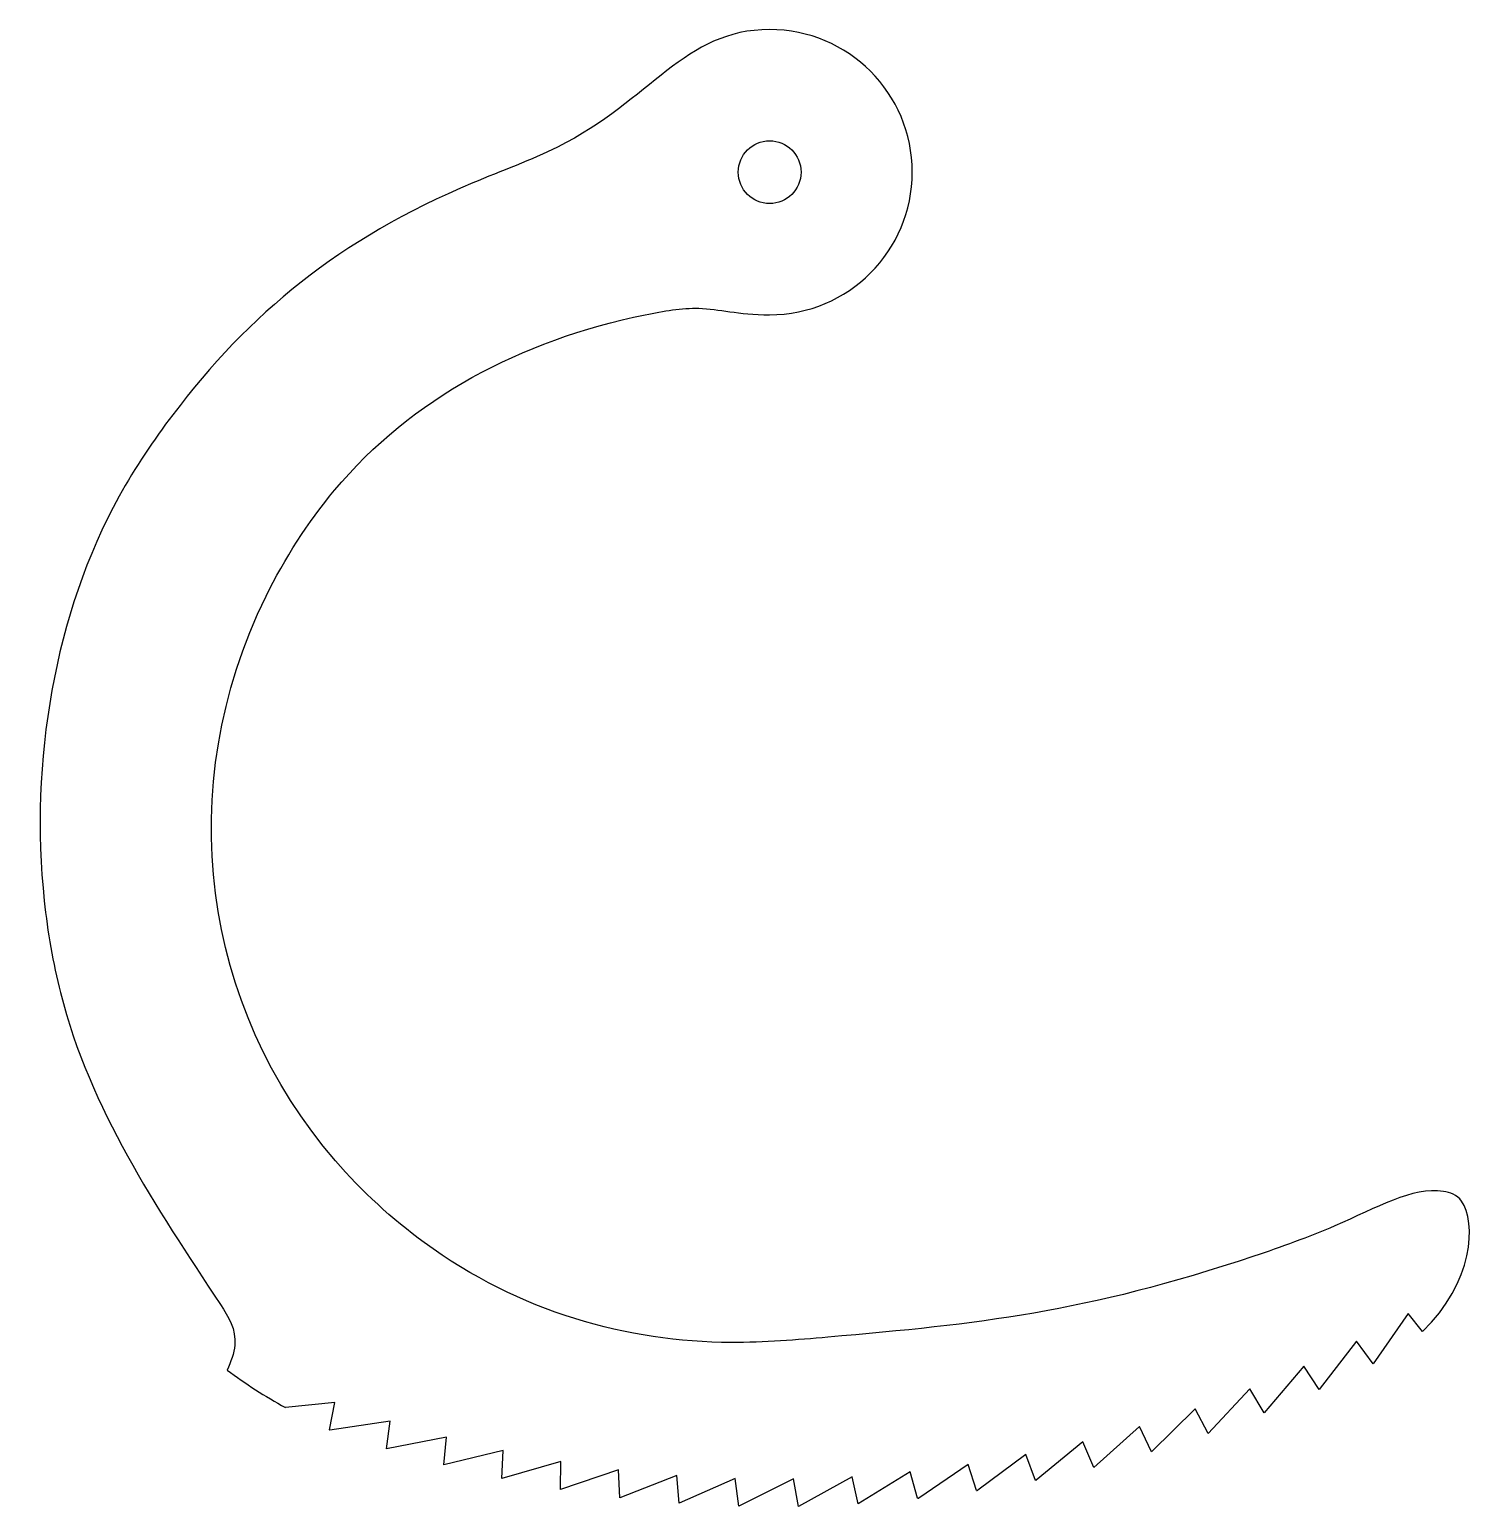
# Model space of a CAD drawing. Header units: inches. Extents: x -13 to 12.4, y -11.9 to 14.
import ezdxf

# ---------------------------------------------------------------- set-up
doc = ezdxf.new("R2010")
doc.units = ezdxf.units.IN
doc.header["$MEASUREMENT"] = 0

msp = doc.modelspace()

# ---------------------------------------------------------------- linework, layer by layer
at = {"color": 7, "linetype": 'Continuous', "lineweight": 25}
for p, q in [((11.196, -8.511), (10.58, -9.388)), ((11.446, -8.823), (11.196, -8.511)), ((10.291, -8.991), (9.635, -9.839)), ((10.58, -9.388), (10.291, -8.991)), ((9.365, -9.43), (8.672, -10.248)), ((9.635, -9.839), (9.365, -9.43)), ((8.42, -9.827), (7.691, -10.613)), ((8.672, -10.248), (8.42, -9.827)), ((-7.625, -10.069), (-8.489, -10.158)), ((-7.714, -10.55), (-7.625, -10.069)), ((7.458, -10.181), (6.694, -10.933)), ((7.691, -10.613), (7.458, -10.181)), ((-7.714, -10.55), (-7.712, -10.551)), ((-6.653, -10.394), (-7.712, -10.551)), ((-6.72, -10.88), (-6.653, -10.394)), ((6.482, -10.492), (5.685, -11.208)), ((6.694, -10.933), (6.482, -10.492)), ((-5.668, -10.675), (-6.72, -10.88)), ((-5.712, -11.163), (-5.668, -10.675)), ((5.492, -10.758), (4.672, -11.431)), ((5.685, -11.208), (5.492, -10.758)), ((-4.67, -10.911), (-5.712, -11.163)), ((-4.693, -11.401), (-4.67, -10.911)), ((-3.663, -11.102), (-4.693, -11.401)), ((-3.664, -11.592), (-3.663, -11.102)), ((4.491, -10.979), (3.651, -11.607)), ((4.661, -11.433), (4.491, -10.979)), ((-2.649, -11.247), (-3.664, -11.592)), ((-2.627, -11.737), (-2.649, -11.247)), ((-1.629, -11.347), (-2.627, -11.737)), ((-1.585, -11.835), (-1.629, -11.347)), ((1.444, -11.37), (0.507, -11.891)), ((1.552, -11.847), (1.444, -11.37)), ((2.465, -11.285), (1.554, -11.847)), ((2.592, -11.748), (2.465, -11.285)), ((3.481, -11.155), (2.614, -11.745)), ((3.629, -11.611), (3.481, -11.155)), ((-0.605, -11.401), (-1.585, -11.835)), ((-0.54, -11.887), (-0.605, -11.401)), ((0.419, -11.408), (-0.54, -11.887)), ((0.507, -11.891), (0.419, -11.408)), ((1.552, -11.847), (1.554, -11.847))]:
    msp.add_line(p, q, dxfattribs=at)
msp.add_circle((0, 11.5), 0.55, dxfattribs=at)
msp.add_arc((0, 11.5), 2.5, 270, 90, dxfattribs=at)
for points, knots in [([(0, 14), (-1.502, 14), (-2.216, 12.428), (-7.23, 10.6), (-9.523, 8.681), (-12.433, 4.405), (-13.074, 0.571), (-12.189, -4.543), (-10.627, -6.82), (-9.281, -8.886), (-9.445, -9.359), (-9.513, -9.5)], [0, 0, 0, 0, 0.168873, 0.214851, 0.432573, 0.487622, 0.710289, 0.760596, 0.962864, 0.987793, 1, 1, 1, 1]), ([(11.446, -8.823), (12.34, -7.978), (12.409, -6.55), (11.406, -6.203), (10.258, -6.883), (5.804, -8.471), (3.286, -8.731), (-1.873, -9.172), (-5.021, -8.316), (-9.828, -3.913), (-10.592, 1.448), (-6.935, 7.188), (-4.104, 8.693), (-1.129, 9.188), (-0.566, 9), (0, 9)], [0.142474, 0.142474, 0.142474, 0.142474, 0.1740971, 0.1842377, 0.2301728, 0.2584395, 0.4386385, 0.4754768, 0.5899847, 0.6283067, 0.820375, 0.8577876, 0.9650202, 0.9805819, 1, 1, 1, 1]), ([(2.592, -11.748), (2.599, -11.747), (2.606, -11.746), (2.613, -11.745), (2.614, -11.745)], [0.0761359424, 0.0761359424, 0.0761359424, 0.0761359424, 0.0762684895, 0.0762752326, 0.0762752326, 0.0762752326, 0.0762752326])]:
    msp.add_open_spline(points, degree=3, knots=knots, dxfattribs=at)
for points in [[(-9.513, -9.5), (-9.188, -9.74), (-8.846, -9.959), (-8.489, -10.158)], [(3.629, -11.611), (3.637, -11.61), (3.644, -11.609), (3.651, -11.607)], [(4.661, -11.433), (4.665, -11.432), (4.669, -11.431), (4.672, -11.431)]]:
    msp.add_open_spline(points, degree=3, dxfattribs=at)

doc.saveas('drawing.dxf')
